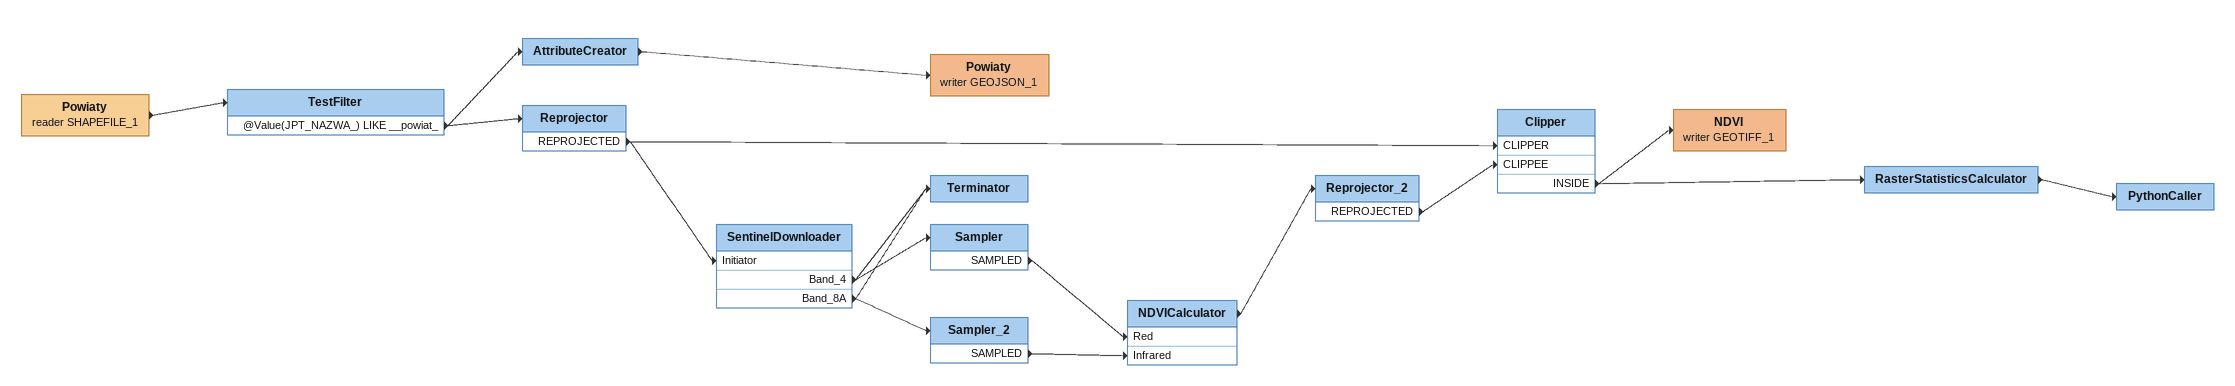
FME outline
Powiaty (reader SHAPEFILE_1)
    -> TestFilter
TestFilter
    @Value(JPT_NAZWA_) LIKE __powiat_ -> Reprojector
    @Value(JPT_NAZWA_) LIKE __powiat_ -> AttributeCreator
AttributeCreator
    -> Powiaty (writer GEOJSON_1)
Powiaty (writer GEOJSON_1)
Reprojector
    REPROJECTED -> SentinelDownloader [Initiator]
    REPROJECTED -> Clipper [CLIPPER]
SentinelDownloader
    Band_4 -> Terminator
    Band_4 -> Sampler
    Band_8A -> Sampler_2
    Band_8A -> Terminator
Terminator
Sampler
    SAMPLED -> NDVICalculator [Red]
Sampler_2
    SAMPLED -> NDVICalculator [Infrared]
NDVICalculator
    -> Reprojector_2
Reprojector_2
    REPROJECTED -> Clipper [CLIPPEE]
Clipper
    INSIDE -> RasterStatisticsCalculator
    INSIDE -> NDVI (writer GEOTIFF_1)
NDVI (writer GEOTIFF_1)
RasterStatisticsCalculator
    -> PythonCaller
PythonCaller
